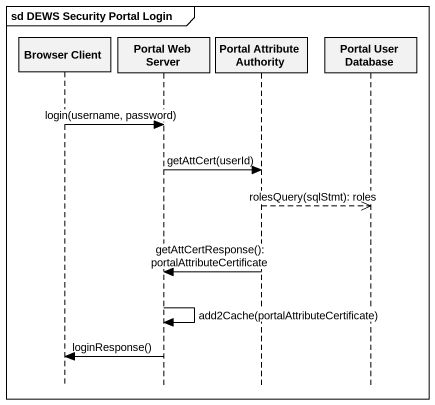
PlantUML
@startuml
mainframe sd DEWS Security Portal Login
hide footbox
participant "Browser Client" as Browser_Client
participant "Portal Web Server" as Portal_Web_Server
participant "Portal Attribute Authority" as Portal_Attribute_Authority
participant "Portal User Database" as Portal_User_Database

Browser_Client -> Portal_Web_Server : login(username, password)
Portal_Web_Server -> Portal_Attribute_Authority : getAttCert(userId)
Portal_Attribute_Authority -->> Portal_User_Database : rolesQuery(sqlStmt): roles
Portal_Attribute_Authority -> Portal_Web_Server : getAttCertResponse(): portalAttributeCertificate
Portal_Web_Server -> Portal_Web_Server : add2Cache(portalAttributeCertificate)
Portal_Web_Server -> Browser_Client : loginResponse()
@enduml
